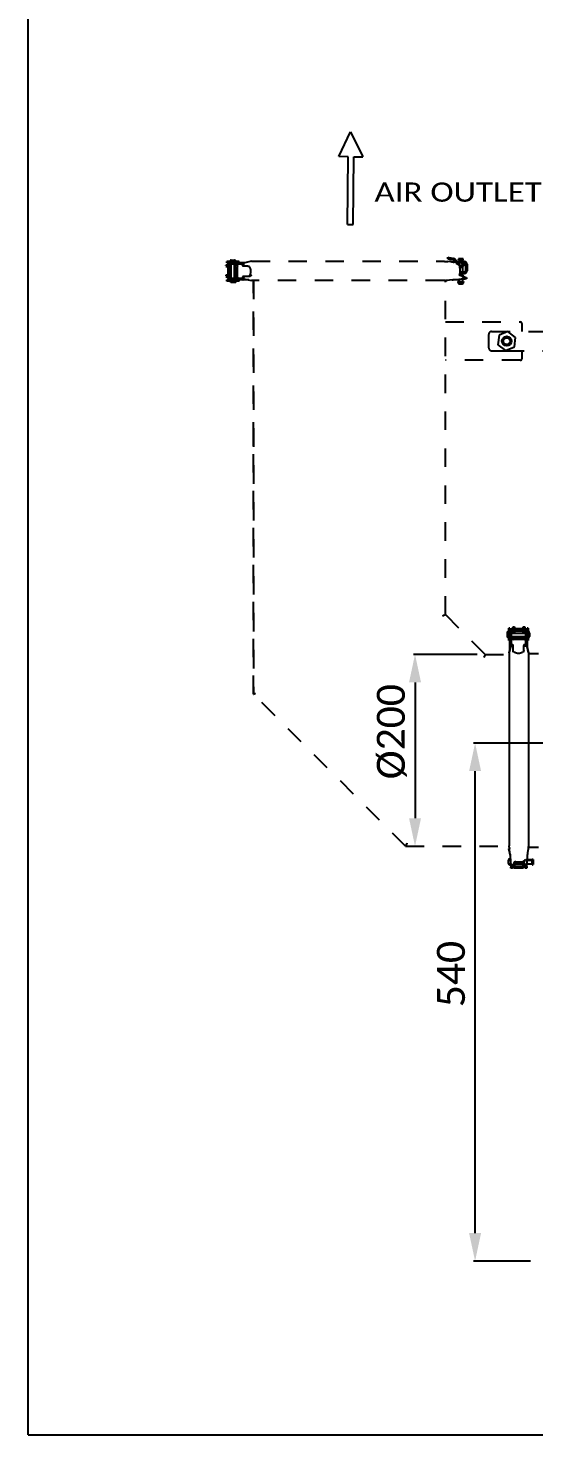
# Model space of a CAD drawing. Header units: millimetres. Extents: x 239 to 3500, y 0 to 2475.
# Drawn here: x 239 to 766, y 0 to 1467 of the extents above; entities that cross this region are included whole.
import ezdxf
from ezdxf.enums import TextEntityAlignment as Align

# ---------------------------------------------------------------- set-up
doc = ezdxf.new("R2010")
doc.units = ezdxf.units.MM
doc.header["$LTSCALE"] = 192.5
doc.header["$PDMODE"] = 3
doc.header["$PDSIZE"] = 8
doc.linetypes.add('DOT', pattern=[0.2, 0.1, -0.1])
doc.layers.get('0').update_dxf_attribs({"linetype": 'CONTINUOUS'})
doc.layers.get('Defpoints').update_dxf_attribs({"linetype": 'CONTINUOUS'})
doc.styles.get("Standard").update_dxf_attribs({"font": 'calibri.ttf'})
doc.dimstyles.new('DIMSTYLE_3', dxfattribs={"dimtxt": 29.166667, "dimasz": 29.166667, "dimexe": 1.5, "dimexo": 1, "dimgap": 0.875, "dimtad": 1, "dimdsep": 46, "dimtxsty": 'Standard', "dimblk": '_FILLED', "dimblk1": '_FILLED', "dimblk2": '_FILLED', "dimcen": 0.09, "dimazin": 2, "dimtp": 0.01, "dimtm": 0.01, "dimtfac": 1, "dimtofl": 0, "dimtmove": 0, "dimatfit": 3, "dimldrblk": '_FILLED', "dimfxl": 1, "dimtolj": 1, "dimarcsym": 0})

# ---------------------------------------------------------------- blocks, each defined once
blk = doc.blocks.new('_FILLED')
at = {"color": 0, "linetype": 'ByBlock'}
blk.add_solid([(0, 0), (-1, 0.214), (-1, -0.214)], dxfattribs=at)
blk = doc.blocks.new('*D16')
at = {"color": 0, "linetype": 'ByBlock', "lineweight": -2}
for p, q in [((706.8, 813.7), (640.6, 813.7)), ((642.1, 784.5), (642.1, 642.8)), ((633.3, 613.7), (643.6, 613.7))]:
    blk.add_line(p, q, dxfattribs=at)
at = {"layer": 'Defpoints', "color": 0}
for p in [(707.8, 813.7), (632.3, 613.7), (642.1, 613.7)]:
    blk.add_point(p, dxfattribs=at)
at = {"color": 0, "linetype": 'ByBlock', "lineweight": -2, "xscale": 29.1666666667, "yscale": 29.1666666667, "zscale": 29.1666666667}
for p, rotation in [((642.1, 813.7), 90), ((642.1, 613.7), 270)]:
    blk.add_blockref('_FILLED', p, dxfattribs=dict(at, rotation=rotation))
at = {"color": 0, "insert": (602.3, 733.1), "char_height": 29.17, "attachment_point": 2, "rotation": 90, "line_spacing_factor": 0.9}
blk.add_mtext('\\A1;%%c200', dxfattribs=at)
blk = doc.blocks.new('*D17')
at = {"color": 0, "linetype": 'ByBlock', "lineweight": -2}
for p, q in [((821.5, 721.2), (703.2, 721.2)), ((704.7, 210.3), (704.7, 692)), ((762.6, 181.2), (703.2, 181.2))]:
    blk.add_line(p, q, dxfattribs=at)
at = {"layer": 'Defpoints', "color": 0}
for p in [(704.7, 721.2), (822.5, 721.2), (763.6, 181.2)]:
    blk.add_point(p, dxfattribs=at)
at = {"color": 0, "linetype": 'ByBlock', "lineweight": -2, "xscale": 29.1666666667, "yscale": 29.1666666667, "zscale": 29.1666666667}
for p, rotation in [((704.7, 721.2), 90), ((704.7, 181.2), 270)]:
    blk.add_blockref('_FILLED', p, dxfattribs=dict(at, rotation=rotation))
at = {"color": 0, "insert": (664.9, 480.4), "char_height": 29.17, "attachment_point": 2, "rotation": 90, "line_spacing_factor": 0.9}
blk.add_mtext('\\A1;540', dxfattribs=at)
blk = doc.blocks.new('ARROW_4_BL1', base_point=(1081.8, 1393.5))
at = {"color": 7, "linetype": 'Continuous'}
for p, q in [((1079.7, 1441.8), (1078.8, 1371.1)), ((1085.5, 1441.7), (1079.7, 1441.8)), ((1085.5, 1441.7), (1084.7, 1371.1)), ((1078.8, 1371.1), (1069.3, 1371.2)), ((1082.4, 1345.2), (1069.3, 1371.2)), ((1094.3, 1370.9), (1082.4, 1345.2)), ((1084.7, 1371.1), (1094.3, 1370.9))]:
    blk.add_line(p, q, dxfattribs=at)

msp = doc.modelspace()

# ---------------------------------------------------------------- linework, layer by layer
at = {"linetype": 'Continuous'}
for p, q in [((238.857, 0), (238.857, 2475)), ((729.739, 1146.307), (728.496, 1136.385)), ((738.954, 1150.192), (729.739, 1146.307)), ((746.925, 1144.154), (738.954, 1150.192)), ((745.682, 1134.232), (746.925, 1144.154)), ((753.711, 1150.269), (753.711, 1158.269)), ((728.496, 1136.385), (736.468, 1130.347)), ((736.468, 1130.347), (745.682, 1134.232)), ((753.711, 1122.269), (753.711, 1130.269)), ((738.315, 832.416), (738.315, 837.316)), ((738.365, 837.366), (739.465, 837.366)), ((738.515, 831.678), (738.515, 836.578)), ((738.565, 836.628), (739.665, 836.628)), ((739.515, 837.316), (739.515, 836.628)), ((739.697, 836.616), (739.715, 836.616)), ((739.715, 828.128), (739.715, 840.866)), ((740.915, 840.866), (739.715, 840.866)), ((740.915, 818.342), (740.915, 840.866)), ((740.926, 823.391), (740.926, 838.798)), ((740.926, 838.798), (742.426, 838.798)), ((742.308, 840.033), (742.109, 840.032)), ((742.426, 838.798), (742.426, 824.588)), ((742.515, 835.878), (742.515, 838.781)), ((742.565, 838.831), (743.665, 838.831)), ((743.715, 838.781), (743.715, 835.878)), ((743.765, 838.081), (743.915, 838.081)), ((743.915, 835.878), (743.915, 842.087)), ((743.915, 842.087), (745.115, 842.087)), ((744.439, 842.087), (744.439, 842.331)), ((744.439, 842.331), (745.939, 842.331)), ((745.115, 842.087), (745.115, 835.878)), ((745.939, 842.331), (745.939, 835.878)), ((754.326, 840.201), (745.939, 840.201)), ((754.715, 838.723), (745.939, 838.723)), ((745.939, 838.081), (754.715, 838.081)), ((754.708, 840.173), (754.687, 840.175)), ((754.687, 840.175), (754.715, 840.172)), ((754.715, 835.878), (754.715, 842.087)), ((754.715, 842.087), (755.915, 842.087)), ((754.939, 842.087), (754.939, 842.331)), ((754.939, 842.331), (756.439, 842.331)), ((755.915, 842.087), (755.915, 835.878)), ((756.439, 842.331), (756.439, 835.878)), ((756.59, 840.053), (756.439, 840.058)), ((756.439, 838.081), (757.426, 838.081)), ((757.426, 824.588), (757.426, 838.798)), ((757.426, 838.798), (758.915, 838.798)), ((758.91, 838.943), (758.894, 839.054)), ((758.915, 834.041), (758.915, 840.866)), ((760.115, 840.866), (758.915, 840.866)), ((760.115, 840.866), (760.115, 828.128)), ((760.315, 837.616), (760.165, 837.616)), ((760.315, 831.428), (760.315, 836.828)), ((760.515, 836.878), (760.365, 836.878)), ((761.315, 836.616), (761.315, 836.478)), ((738.365, 832.366), (738.515, 832.366)), ((738.565, 831.628), (739.665, 831.628)), ((740.915, 828.128), (739.715, 828.128)), ((741.832, 822.51), (740.257, 815.353)), ((740.257, 815.161), (741.875, 822.501)), ((740.915, 835.878), (740.926, 835.878)), ((740.915, 832.378), (740.926, 832.378)), ((742.926, 823.842), (740.926, 823.842)), ((742.426, 822.489), (741.926, 822.489)), ((742.426, 835.878), (757.426, 835.878)), ((742.426, 832.378), (757.426, 832.378)), ((756.926, 829.128), (742.926, 829.128)), ((743.583, 830.167), (743.621, 830.169)), ((743.621, 830.169), (744.439, 830.169)), ((743.915, 830.196), (743.915, 832.378)), ((744.426, 816.01), (744.426, 823.105)), ((744.439, 829.596), (744.439, 832.378)), ((745.582, 830.267), (744.439, 830.267)), ((745.939, 832.378), (745.939, 831.771)), ((745.939, 831.771), (754.939, 831.771)), ((753.328, 830.388), (747.312, 830.388)), ((754.715, 831.771), (754.715, 832.378)), ((754.939, 831.771), (754.939, 832.378)), ((756.439, 830.267), (755.058, 830.267)), ((755.426, 816.01), (755.426, 823.105)), ((756.439, 832.378), (756.439, 829.393)), ((757.426, 830.138), (756.439, 830.138)), ((758.926, 823.842), (756.926, 823.842)), ((757.415, 830.14), (757.426, 830.14)), ((757.926, 822.489), (757.426, 822.489)), ((758.695, 822.815), (760.383, 815.161)), ((760.383, 815.353), (758.732, 822.858)), ((758.915, 823.261), (758.915, 822.025)), ((758.926, 834.041), (758.926, 823.391)), ((760.115, 828.128), (758.926, 828.128)), ((760.115, 835.878), (760.265, 835.878)), ((760.115, 832.378), (760.265, 832.378)), ((760.315, 832.116), (760.165, 832.116)), ((760.515, 831.378), (760.365, 831.378)), ((761.515, 835.878), (761.515, 832.378)), ((740.257, 815.353), (740.257, 614)), ((740.257, 815.353), (740.298, 815.345)), ((760.342, 815.345), (760.383, 815.353)), ((760.383, 815.353), (760.383, 613.994)), ((760.383, 814.665), (770.87, 814.665)), ((739.566, 611.174), (740.773, 605.314)), ((740.527, 611.174), (739.566, 611.174)), ((741.073, 605.761), (740.453, 611.914)), ((740.477, 611.649), (740.506, 611.383)), ((741.311, 602.933), (741.404, 601.554)), ((741.313, 603.91), (741.328, 603.693)), ((741.404, 601.554), (741.508, 600.019)), ((759.622, 606.15), (760.042, 610.003)), ((760.47, 612.665), (760.221, 612.416)), ((760.343, 613.377), (760.47, 613.502)), ((760.355, 613.502), (760.47, 613.502)), ((760.47, 612.665), (760.47, 613.502)), ((760.47, 612.665), (770.87, 612.665)), ((739.58, 595.532), (739.58, 598.978)), ((741.477, 600.478), (741.08, 600.478)), ((741.52, 599.832), (741.08, 599.832)), ((741.58, 594.032), (741.08, 594.032)), ((741.508, 600.019), (741.619, 598.348)), ((741.58, 598.934), (741.58, 594.032)), ((741.593, 598.732), (741.58, 598.732)), ((741.83, 595.132), (741.58, 595.132)), ((741.619, 598.348), (741.696, 597.174)), ((741.696, 597.174), (741.75, 596.355)), ((741.784, 595.834), (741.75, 596.355)), ((741.784, 595.834), (741.813, 595.374)), ((741.813, 595.374), (741.863, 594.499)), ((742.011, 590.777), (742.009, 590.779)), ((743.61, 590.777), (742.01, 590.777)), ((742.011, 590.777), (742.01, 590.777)), ((742.02, 591.039), (742.02, 591.985)), ((742.633, 593.028), (745.612, 596.559)), ((743.383, 592.959), (747.52, 597.47)), ((743.62, 591.94), (743.62, 591.039)), ((744.097, 593.079), (745.318, 595.069)), ((745.72, 593.656), (745.72, 595.507)), ((754.72, 595.132), (745.72, 595.132)), ((753.72, 592.656), (746.72, 592.656)), ((746.72, 591.056), (753.72, 591.056)), ((747.312, 597.47), (753.328, 597.47)), ((753.12, 597.47), (756.849, 592.959)), ((754.72, 595.534), (754.72, 593.656)), ((756.58, 592.944), (755.399, 594.669)), ((758.062, 593.099), (755.543, 596.699)), ((757.02, 591.029), (757.02, 591.98)), ((758.629, 590.767), (757.029, 590.767)), ((758.62, 591.966), (758.62, 591.029)), ((758.631, 590.769), (758.629, 590.767)), ((758.777, 594.499), (758.827, 595.374)), ((758.857, 595.854), (758.812, 595.162)), ((764.28, 595.132), (758.813, 595.132)), ((758.86, 595.907), (758.827, 595.374)), ((758.86, 595.907), (758.935, 597.037)), ((758.935, 597.037), (759.043, 598.68)), ((759.043, 598.68), (759.146, 600.214)), ((764.28, 598.732), (759.047, 598.732)), ((764.28, 599.378), (759.09, 599.378)), ((764.28, 594.432), (764.28, 600.078)), ((764.28, 600.078), (764.519, 600.078)), ((764.28, 599.432), (764.519, 599.432)), ((764.28, 594.432), (764.519, 594.432)), ((765.28, 599.726), (765.28, 594.783)), ((238.857, 0), (3500, 0))]:
    msp.add_line(p, q, dxfattribs=at)
at = {"linetype": 'DOT'}
for p, q in [((446.044, 1219.534), (444.833, 1219.533)), ((444.833, 1219.009), (444.833, 1219.533)), ((445.697, 1219.009), (444.942, 1219.009)), ((445.697, 1217.809), (444.942, 1217.809)), ((445.985, 1219.009), (445.697, 1219.009)), ((445.984, 1217.809), (445.697, 1217.809)), ((446.985, 1217.809), (445.984, 1217.809)), ((446.985, 1219.009), (445.985, 1219.009)), ((446.554, 1219.534), (446.044, 1219.534)), ((446.117, 1222.01), (446.117, 1223.21)), ((458.116, 1223.21), (446.117, 1223.21)), ((448.476, 1222.01), (446.117, 1222.01)), ((447.139, 1219.534), (446.554, 1219.534)), ((447.254, 1219.009), (446.985, 1219.009)), ((446.985, 1217.809), (448.333, 1217.809)), ((447.105, 1217.517), (447.105, 1209.034)), ((447.795, 1219.534), (447.139, 1219.534)), ((449.561, 1219.009), (447.254, 1219.009)), ((447.446, 1220.521), (447.446, 1222.01)), ((448.656, 1220.522), (447.446, 1220.521)), ((449.235, 1219.534), (447.795, 1219.534)), ((449.375, 1217.809), (448.333, 1217.809)), ((449.152, 1222.01), (448.476, 1222.01)), ((449.232, 1220.522), (448.656, 1220.522)), ((448.664, 1209.034), (448.664, 1217.809)), ((449.082, 1219.534), (449.082, 1220.521)), ((449.082, 1209.034), (449.082, 1217.809)), ((449.866, 1222.01), (449.152, 1222.01)), ((461.306, 1220.522), (449.232, 1220.522)), ((450.019, 1219.534), (449.235, 1219.534)), ((449.367, 1223.61), (449.367, 1223.46)), ((449.367, 1223.61), (454.737, 1223.61)), ((449.442, 1223.41), (449.367, 1223.46)), ((450.382, 1217.809), (449.375, 1217.809)), ((454.782, 1223.41), (449.442, 1223.41)), ((450.452, 1219.009), (449.561, 1219.009)), ((450.605, 1222.01), (449.866, 1222.01)), ((450.367, 1219.534), (450.019, 1219.534)), ((450.367, 1205.521), (450.367, 1220.521)), ((450.368, 1224.61), (453.784, 1224.61)), ((452.195, 1222.01), (450.605, 1222.01)), ((462.037, 1222.022), (452.195, 1222.022)), ((453.784, 1224.61), (453.865, 1224.61)), ((453.867, 1205.521), (453.867, 1220.521)), ((456.789, 1219.534), (453.867, 1219.534)), ((455.276, 1218.034), (453.867, 1218.034)), ((455.268, 1217.809), (453.981, 1217.809)), ((454.646, 1223.61), (454.439, 1223.61)), ((454.485, 1224.409), (454.463, 1224.409)), ((454.502, 1209.034), (454.502, 1217.809)), ((454.737, 1223.61), (454.646, 1223.61)), ((454.737, 1223.61), (454.832, 1223.61)), ((454.804, 1223.61), (454.737, 1223.61)), ((454.867, 1223.46), (454.782, 1223.41)), ((454.867, 1223.61), (454.804, 1223.61)), ((454.867, 1223.61), (454.867, 1223.46)), ((454.925, 1223.409), (455.502, 1223.409)), ((455.268, 1218.034), (455.268, 1209.034)), ((455.502, 1223.409), (455.502, 1223.259)), ((456.789, 1219.534), (456.789, 1218.144)), ((457.23, 1206.021), (457.23, 1220.021)), ((458.751, 1223.209), (458.155, 1223.21)), ((458.751, 1222.009), (458.751, 1223.209)), ((462.037, 1220.022), (462.037, 1222.022)), ((462.493, 1222.022), (462.037, 1222.022)), ((465.019, 1222.008), (462.611, 1222.008)), ((463.237, 1218.522), (462.723, 1218.522)), ((467.938, 1218.522), (463.237, 1218.522)), ((471.693, 1223.477), (463.274, 1221.624)), ((463.407, 1221.022), (463.407, 1220.522)), ((467.938, 1218.522), (469.506, 1218.522)), ((471.693, 1223.477), (672.26, 1223.478)), ((676.178, 1226.032), (676.178, 1227.666)), ((676.178, 1227.666), (678.533, 1227.181)), ((676.178, 1226.032), (676.883, 1225.887)), ((681.357, 1222.607), (676.405, 1223.137)), ((676.883, 1225.887), (679.076, 1225.436)), ((678.533, 1227.181), (679.336, 1227.016)), ((679.076, 1225.436), (681.716, 1224.892)), ((679.336, 1227.016), (682.038, 1226.459)), ((683.897, 1222.403), (682.617, 1222.5)), ((684.529, 1222.359), (686.272, 1222.242)), ((685.561, 1222.29), (685.561, 1223.638)), ((685.808, 1221.013), (685.76, 1221.019)), ((685.841, 1221.008), (685.808, 1221.013)), ((685.873, 1221.003), (685.841, 1221.008)), ((685.906, 1220.998), (685.873, 1221.003)), ((686.272, 1222.242), (687.143, 1222.184)), ((686.926, 1223.112), (688.561, 1223.112)), ((687.143, 1222.184), (688.882, 1222.069)), ((687.274, 1225.177), (687.274, 1225.416)), ((687.274, 1224.761), (687.274, 1225)), ((687.274, 1224.761), (692.274, 1224.761)), ((691.911, 1226.177), (687.626, 1226.177)), ((691.901, 1225.761), (687.626, 1225.761)), ((687.974, 1224.761), (687.974, 1223.112)), ((688.013, 1222.127), (689.75, 1222.012)), ((688.561, 1223.112), (693.696, 1223.112)), ((688.882, 1222.069), (690.353, 1221.973)), ((693.54, 1219.944), (688.886, 1216.215)), ((689.688, 1218.639), (693.418, 1221.172)), ((691.232, 1221.918), (690.353, 1221.973)), ((690.989, 1221.931), (690.617, 1221.955)), ((690.617, 1221.955), (691.022, 1221.929)), ((691.212, 1221.917), (690.989, 1221.931)), ((691.022, 1221.929), (691.431, 1221.902)), ((691.923, 1225.761), (691.143, 1225.761)), ((693.576, 1219.688), (691.2, 1218.106)), ((691.402, 1221.904), (691.212, 1221.917)), ((691.923, 1226.177), (691.24, 1226.177)), ((691.829, 1221.877), (691.402, 1221.904)), ((691.431, 1221.902), (691.829, 1221.877)), ((691.574, 1224.761), (691.574, 1223.112)), ((691.574, 1218.355), (691.574, 1212.512)), ((692.112, 1221.859), (691.829, 1221.877)), ((691.829, 1221.877), (692.238, 1221.851)), ((692.285, 1221.848), (692.112, 1221.859)), ((692.238, 1221.851), (692.69, 1221.823)), ((692.256, 1225.177), (692.274, 1225.177)), ((692.274, 1225.177), (692.274, 1225.416)), ((692.274, 1224.761), (692.274, 1225)), ((692.414, 1221.84), (692.285, 1221.848)), ((692.719, 1221.821), (692.414, 1221.84)), ((692.69, 1221.823), (693.121, 1221.796)), ((693.105, 1221.797), (692.719, 1221.821)), ((693.333, 1221.783), (693.105, 1221.797)), ((693.54, 1219.944), (693.54, 1220.099)), ((694.583, 1221.715), (694.452, 1221.716)), ((694.556, 1220.913), (694.561, 1221.065)), ((694.56, 1221.014), (694.567, 1221.245)), ((694.561, 1221.065), (694.571, 1221.357)), ((694.567, 1221.245), (694.578, 1221.557)), ((694.696, 1220.115), (694.567, 1220.115)), ((694.571, 1221.357), (694.583, 1221.715)), ((694.578, 1221.557), (694.583, 1221.715)), ((694.583, 1221.715), (694.696, 1221.715)), ((694.696, 1220.512), (694.696, 1213.512)), ((696.296, 1220.512), (696.296, 1213.512)), ((446.044, 1209.034), (444.833, 1209.033)), ((444.833, 1209.033), (444.833, 1208.209)), ((445.697, 1208.209), (444.942, 1208.209)), ((445.697, 1207.009), (444.942, 1207.009)), ((445.985, 1208.209), (445.697, 1208.209)), ((445.984, 1207.009), (445.697, 1207.009)), ((446.985, 1207.009), (445.984, 1207.009)), ((446.985, 1208.209), (445.985, 1208.209)), ((447.139, 1209.034), (446.044, 1209.034)), ((446.117, 1202.81), (446.117, 1204.01)), ((446.877, 1204.01), (446.117, 1204.01)), ((446.878, 1202.81), (446.117, 1202.81)), ((448.394, 1204.01), (446.877, 1204.01)), ((458.116, 1202.81), (446.878, 1202.81)), ((447.254, 1208.209), (446.985, 1208.209)), ((446.985, 1207.009), (448.259, 1207.009)), ((447.795, 1209.034), (447.139, 1209.034)), ((449.561, 1208.209), (447.254, 1208.209)), ((447.282, 1206.599), (447.294, 1206.356)), ((447.312, 1205.837), (447.318, 1205.565)), ((448.656, 1205.522), (447.446, 1205.521)), ((447.446, 1204.021), (447.446, 1205.521)), ((449.235, 1209.034), (447.795, 1209.034)), ((449.237, 1207.009), (448.259, 1207.009)), ((448.402, 1206.809), (448.332, 1206.759)), ((448.332, 1205.659), (448.332, 1206.759)), ((449.047, 1204.01), (448.394, 1204.01)), ((448.591, 1206.809), (448.402, 1206.809)), ((449.051, 1206.809), (448.591, 1206.809)), ((449.232, 1205.522), (448.656, 1205.522)), ((449.741, 1204.01), (449.047, 1204.01)), ((449.543, 1206.809), (449.051, 1206.809)), ((461.306, 1205.522), (449.232, 1205.522)), ((450.367, 1209.034), (449.235, 1209.034)), ((450.186, 1207.009), (449.237, 1207.009)), ((449.865, 1206.809), (449.543, 1206.809)), ((450.452, 1208.209), (449.561, 1208.209)), ((449.617, 1201.66), (449.617, 1202.76)), ((451.258, 1204.01), (449.741, 1204.01)), ((450.199, 1206.809), (449.865, 1206.809)), ((462.037, 1204.022), (450.117, 1204.022)), ((452.039, 1204.01), (451.258, 1204.01)), ((452.82, 1204.01), (452.039, 1204.01)), ((455.268, 1209.034), (453.867, 1209.034)), ((456.789, 1207.534), (453.867, 1207.534)), ((456.063, 1207.009), (453.867, 1207.009)), ((455.252, 1202.559), (454.548, 1202.609)), ((454.617, 1201.66), (454.617, 1202.76)), ((457.027, 1207.009), (456.063, 1207.009)), ((456.446, 1210.406), (456.446, 1216.423)), ((456.789, 1208.685), (456.789, 1207.534)), ((458.751, 1202.809), (458.116, 1202.81)), ((458.751, 1202.809), (458.751, 1204.009)), ((462.037, 1204.022), (462.037, 1205.522)), ((462.493, 1204.022), (462.037, 1204.022)), ((468.713, 1204.008), (462.491, 1204.008)), ((463.237, 1207.522), (462.723, 1207.522)), ((467.938, 1207.522), (463.237, 1207.522)), ((463.334, 1205.192), (471.693, 1203.352)), ((463.407, 1205.522), (463.407, 1205.022)), ((469.506, 1207.522), (467.938, 1207.522)), ((672.255, 1203.353), (471.693, 1203.352)), ((473.715, 1203.352), (473.711, 772.269)), ((473.715, 1036.407), (473.715, 1203.352)), ((673.711, 855.112), (673.78, 1203.494)), ((674.282, 1203.542), (674.448, 1203.548)), ((681.398, 1204.234), (674.448, 1203.548)), ((674.731, 1203.574), (675.007, 1203.603)), ((682.225, 1204.316), (682.019, 1204.302)), ((682.693, 1204.342), (683.428, 1204.396)), ((682.862, 1204.348), (683.378, 1204.387)), ((683.996, 1204.435), (684.88, 1204.495)), ((687.974, 1204.701), (687.974, 1202.061)), ((688.886, 1216.423), (688.886, 1210.407)), ((688.886, 1212.512), (693.696, 1212.512)), ((693.696, 1210.912), (688.886, 1210.912)), ((688.886, 1210.615), (693.54, 1206.478)), ((688.918, 1209.339), (688.952, 1208.654)), ((688.952, 1208.654), (688.963, 1208.416)), ((689.828, 1208.707), (693.469, 1205.728)), ((690.169, 1204.845), (690.366, 1204.858)), ((690.355, 1204.857), (690.169, 1204.845)), ((690.355, 1204.857), (691.224, 1204.911)), ((690.355, 1204.857), (690.617, 1204.874)), ((690.618, 1204.874), (690.355, 1204.857)), ((690.366, 1204.858), (690.617, 1204.874)), ((691.074, 1204.904), (690.618, 1204.874)), ((691.55, 1204.935), (691.074, 1204.904)), ((691.224, 1204.911), (692.398, 1204.973)), ((691.439, 1204.928), (691.623, 1204.939)), ((692.023, 1204.965), (691.55, 1204.935)), ((691.574, 1210.912), (691.574, 1208.29)), ((692.556, 1207.82), (691.574, 1208.474)), ((691.574, 1204.857), (691.574, 1202.061)), ((691.623, 1204.939), (691.807, 1204.951)), ((691.954, 1208.155), (691.718, 1208.344)), ((691.751, 1208.185), (693.421, 1207.192)), ((693.421, 1207.192), (691.758, 1208.187)), ((691.807, 1204.951), (692.023, 1204.965)), ((692.484, 1204.994), (692.023, 1204.965)), ((692.398, 1204.973), (693.573, 1205.025)), ((693.071, 1205.03), (692.484, 1204.994)), ((693.54, 1206.323), (693.54, 1206.478)), ((694.18, 1205.096), (694.487, 1205.115)), ((695.59, 1205.115), (694.486, 1205.115)), ((694.611, 1206.715), (695.59, 1206.715)), ((695.902, 1206.704), (695.902, 1205.104)), ((449.686, 1201.61), (449.617, 1201.66)), ((454.451, 1201.61), (449.686, 1201.61)), ((450.335, 1201.409), (450.252, 1201.459)), ((450.722, 1201.409), (450.335, 1201.409)), ((451.244, 1201.409), (450.722, 1201.409)), ((451.556, 1201.409), (451.244, 1201.409)), ((451.882, 1201.409), (451.556, 1201.409)), ((452.222, 1201.409), (451.882, 1201.409)), ((452.584, 1201.409), (452.222, 1201.409)), ((452.961, 1201.409), (452.584, 1201.409)), ((453.323, 1201.409), (452.961, 1201.409)), ((453.67, 1201.409), (453.323, 1201.409)), ((454.002, 1201.409), (453.67, 1201.409)), ((454.798, 1201.409), (454.002, 1201.409)), ((454.535, 1201.61), (454.451, 1201.61)), ((454.617, 1201.66), (454.535, 1201.61)), ((455.252, 1201.459), (454.798, 1201.409)), ((455.252, 1201.459), (455.252, 1202.559)), ((686.874, 1202.477), (686.874, 1201.561)), ((686.874, 1202.477), (687.865, 1202.477)), ((686.874, 1202.061), (692.674, 1202.061)), ((688.374, 1200.061), (691.174, 1200.061)), ((691.574, 1202.477), (692.674, 1202.477)), ((692.674, 1202.477), (692.674, 1201.561)), ((673.711, 1160.269), (751.711, 1160.269)), ((718.851, 1147.269), (718.851, 1133.269)), ((721.851, 1150.269), (786.887, 1150.269)), ((721.851, 1130.269), (736.57, 1130.269)), ((736.513, 1130.307), (786.887, 1130.269)), ((751.711, 1120.269), (673.711, 1120.269)), ((473.715, 772.27), (473.715, 1030.871)), ((670.582, 853.816), (673.711, 855.112)), ((673.711, 855.112), (715.158, 813.665)), ((715.158, 813.665), (713.862, 810.537)), ((715.158, 813.665), (740.257, 813.665)), ((473.715, 772.27), (473.711, 772.269)), ((632.315, 613.665), (473.711, 772.269)), ((473.715, 772.27), (475.697, 773.092)), ((474.591, 772.633), (475.711, 773.098)), ((633.629, 616.839), (632.315, 613.665)), ((632.315, 613.665), (632.315, 613.665)), ((632.315, 613.665), (632.315, 613.665)), ((632.315, 613.665), (740.257, 613.665))]:
    msp.add_line(p, q, dxfattribs=at)
for points in [[(447.105, 1217.517), (447.104, 1217.539), (447.104, 1217.561), (447.104, 1217.584), (447.105, 1217.606), (447.107, 1217.629), (447.11, 1217.651), (447.113, 1217.672), (447.116, 1217.692), (447.121, 1217.712)], [(447.312, 1220.173), (447.301, 1219.841), (447.288, 1219.534)], [(447.322, 1220.816), (447.319, 1220.521), (447.312, 1220.173)], [(682.617, 1222.5), (681.363, 1222.612), (680.285, 1222.722)], [(685.382, 1220.839), (685.376, 1220.839), (685.37, 1220.838), (685.364, 1220.838), (685.356, 1220.838), (685.348, 1220.839), (685.347, 1220.837), (685.354, 1220.833), (685.368, 1220.827), (685.388, 1220.819)], [(691.718, 1218.485), (691.627, 1218.413), (691.475, 1218.298), (691.316, 1218.185), (691.2, 1218.106)], [(693.418, 1221.172), (693.44, 1221.187), (693.462, 1221.203), (693.483, 1221.218), (693.505, 1221.234), (693.526, 1221.25), (693.548, 1221.266), (693.569, 1221.282), (693.59, 1221.298)], [(693.711, 1220.021), (693.682, 1220.018), (693.656, 1220.013), (693.632, 1220.005), (693.61, 1219.995), (693.59, 1219.982), (693.576, 1219.972), (693.569, 1219.966), (693.568, 1219.963), (693.573, 1219.963)], [(693.576, 1219.688), (693.595, 1219.701), (693.614, 1219.714), (693.632, 1219.727), (693.651, 1219.74), (693.669, 1219.753), (693.687, 1219.766), (693.705, 1219.779), (693.723, 1219.792)], [(693.858, 1220.072), (693.797, 1220.055), (693.766, 1220.046), (693.743, 1220.037), (693.725, 1220.029), (693.711, 1220.021)], [(693.881, 1220.079), (693.881, 1220.079), (693.873, 1220.077), (693.858, 1220.072)], [(447.255, 1207.05), (447.269, 1206.831), (447.282, 1206.599)], [(447.294, 1206.356), (447.304, 1206.101), (447.312, 1205.837)], [(680.815, 1204.177), (681.601, 1204.251), (682.693, 1204.342)], [(690.97, 1208.65), (691.223, 1208.478), (691.491, 1208.278), (691.742, 1208.074), (691.856, 1207.975)], [(693.421, 1207.192), (693.447, 1207.176), (693.474, 1207.159), (693.5, 1207.143), (693.527, 1207.126), (693.553, 1207.109), (693.579, 1207.092), (693.605, 1207.075), (693.63, 1207.057), (693.656, 1207.039)], [(693.469, 1205.727), (693.483, 1205.715), (693.497, 1205.704), (693.512, 1205.692), (693.526, 1205.68), (693.54, 1205.668), (693.555, 1205.655), (693.569, 1205.642), (693.584, 1205.629), (693.599, 1205.616)], [(693.576, 1206.455), (693.576, 1206.451), (693.58, 1206.445), (693.588, 1206.438), (693.6, 1206.428), (693.616, 1206.416), (693.636, 1206.406), (693.657, 1206.4), (693.681, 1206.396), (693.708, 1206.394)], [(693.708, 1206.394), (693.723, 1206.384), (693.741, 1206.374), (693.762, 1206.366), (693.788, 1206.358), (693.837, 1206.344)], [(693.837, 1206.344), (693.849, 1206.341), (693.856, 1206.339), (693.856, 1206.339)], [(670.582, 853.816), (671.946, 854.381), (672.922, 854.786), (673.51, 855.029), (673.711, 855.112)], [(715.158, 813.665), (715.074, 813.465), (714.83, 812.877), (714.426, 811.9)], [(473.715, 772.27), (473.961, 772.372), (474.591, 772.633)], [(633.629, 616.839), (633.061, 615.466), (632.653, 614.478), (632.404, 613.878), (632.315, 613.665)]]:
    msp.add_lwpolyline(points, dxfattribs=at)
at = {"linetype": 'Continuous'}
for points in [[(742.109, 840.032), (742.021, 840.028), (741.91, 840.014), (741.8, 839.99), (741.694, 839.956), (741.591, 839.912), (741.493, 839.858), (741.4, 839.796), (741.313, 839.725), (741.234, 839.647), (741.162, 839.561), (741.098, 839.469), (741.043, 839.372), (740.997, 839.27), (740.962, 839.164), (740.935, 839.054), (740.92, 838.943), (740.915, 838.832)], [(743.915, 840.08), (743.706, 840.07), (743.581, 840.065), (743.452, 840.06), (743.32, 840.055), (743.184, 840.051), (743.045, 840.047), (742.903, 840.043), (742.758, 840.04), (742.611, 840.037), (742.46, 840.035), (742.308, 840.033)], [(757.72, 840.032), (757.548, 840.033), (757.404, 840.035), (757.262, 840.037), (757.123, 840.039), (756.986, 840.042), (756.851, 840.045), (756.719, 840.049), (756.59, 840.053)], [(758.894, 839.054), (758.868, 839.164), (758.832, 839.27), (758.787, 839.372), (758.732, 839.469), (758.668, 839.561), (758.596, 839.647), (758.516, 839.725), (758.429, 839.796), (758.337, 839.858), (758.238, 839.912), (758.136, 839.956), (758.03, 839.99), (757.92, 840.014), (757.808, 840.028), (757.72, 840.032)], [(741.073, 605.761), (741.122, 605.256), (741.17, 604.729), (741.215, 604.214), (741.255, 603.709), (741.291, 603.217), (741.304, 603.035)], [(759.146, 600.214), (759.24, 601.615), (759.269, 602.038), (759.295, 602.429), (759.298, 602.469)], [(759.305, 602.569), (759.332, 602.954), (759.378, 603.56), (759.43, 604.183), (759.488, 604.822), (759.552, 605.478), (759.622, 606.15)], [(741.863, 594.499), (741.906, 593.623), (741.942, 592.748), (741.972, 591.872), (741.991, 591.135)], [(758.648, 591.121), (758.668, 591.872), (758.697, 592.748), (758.733, 593.623), (758.777, 594.499)]]:
    msp.add_lwpolyline(points, dxfattribs=at)
for radius in [5, 3.5]:
    msp.add_circle((737.711, 1140.269), radius, dxfattribs=at)
at = {"linetype": 'DOT'}
for centre, radius, start, end in [((435.481, 1221.288), 12.1, 351.864461, 352.879907), ((445.793, 1220), 1.708, 348.028761, 352.871667), ((450.367, 1223.61), 1, 89.976648, 180), ((453.867, 1223.61), 1, 0, 90.023349), ((454.502, 1223.409), 1, 0, 89.978025), ((461.061, 1216.419), 4.615, 167.102284, 179.947492), ((461.081, 1216.409), 4.637, 147.80299, 167.039492), ((467.687, 1220.516), 5.65, 179.939212, 186.966048), ((469.073, 1220.516), 5.667, 179.939264, 186.943928), ((681.11, 1221.954), 3, 28.762496, 78.36097), ((681.11, 1221.954), 4.6, 28.762685, 77.187627), ((686.926, 1225.146), 3.634, 208.762836, 228.91165), ((686.926, 1225.146), 2.034, 208.762923, 270), ((684.094, 1216.777), 4.243, 68.041403, 74.151176), ((685.345, 1221.207), 0.37, 267.559655, 274.072709), ((685.34, 1221.266), 0.429, 275.546162, 280.726938), ((684.069, 1216.737), 4.29, 67.930218, 71.270736), ((684.072, 1216.744), 4.282, 65.469451, 67.929559), ((684.111, 1216.823), 4.194, 65.50873, 68.023868), ((684.936, 1222.058), 1.326, 305.598528, 308.43482), ((684.83, 1214.065), 7.016, 77.461006, 82.378411), ((684.041, 1216.676), 4.357, 63.142798, 65.468471), ((684.086, 1216.768), 4.255, 63.123067, 65.508332), ((684.022, 1216.638), 4.4, 61.479407, 63.144922), ((684.057, 1216.71), 4.32, 61.42993, 63.124416), ((684.019, 1216.632), 4.406, 59.735376, 61.480069), ((684.02, 1216.643), 4.396, 59.228435, 61.428091), ((684.025, 1216.643), 4.393, 57.593381, 59.735355), ((683.975, 1216.566), 4.485, 57.578951, 59.229908), ((684.954, 1214.626), 6.442, 72.294343, 77.462689), ((677.163, 1202.236), 20.326, 61.075137, 63.034992), ((683.914, 1215.507), 5.436, 58.782359, 63.03402), ((684.056, 1215.741), 5.163, 54.391086, 58.780774), ((685.118, 1215.137), 5.905, 66.826216, 72.292603), ((677.873, 1203.519), 18.86, 58.778118, 61.079291), ((684.184, 1215.92), 4.943, 49.881373, 54.388471), ((685.162, 1215.255), 5.78, 66.822008, 69.108741), ((688.274, 1225.416), 1, 130.423461, 180), ((688.274, 1225), 1, 130.423461, 180), ((684.346, 1216.112), 4.692, 45.194219, 49.893376), ((685.269, 1215.498), 5.513, 61.124548, 66.84661), ((685.281, 1215.521), 5.488, 61.113891, 66.814448), ((675.421, 1199.524), 23.547, 56.830534, 58.713995), ((685.423, 1215.78), 5.192, 56.358431, 61.112369), ((685.452, 1215.831), 5.134, 55.193112, 61.113347), ((685.706, 1216.202), 4.685, 48.953836, 56.379737), ((685.638, 1216.101), 4.806, 49.137607, 55.187064), ((684.37, 1216.419), 4.517, 12.943553, 19.406559), ((684.378, 1216.422), 4.509, 0.015919, 12.932532), ((685.662, 1216.152), 4.751, 42.516308, 48.943716), ((685.838, 1216.331), 4.501, 43.339454, 49.137623), ((686.108, 1216.585), 4.13, 36.947085, 43.351087), ((686.318, 1216.875), 3.786, 33.900654, 35.356006), ((691.274, 1225.416), 1, 0, 49.576539), ((691.274, 1225), 1, 0, 49.576539), ((696.091, 1218.057), 4.094, 125.610754, 127.654413), ((693.696, 1220.512), 2.6, 0, 90), ((695.033, 1219.302), 1.134, 131.920423, 136.916338), ((694.99, 1219.349), 1.071, 123.675716, 131.886637), ((694.576, 1231.912), 11.797, 269.15736, 269.956524), ((721.724, 1220.012), 27.183, 178.099235, 179.336154), ((729.223, 1219.852), 34.683, 178.336078, 179.215598), ((741.85, 1219.455), 47.316, 178.112048, 178.300296), ((693.696, 1220.512), 1, 0, 20.289727), ((465.439, 1205.73), 3.414, 170.42043, 175.22972), ((671.227, 1220.804), 17.494, 275.895781, 276.5487), ((670.471, 1227.292), 24.026, 276.574016, 277.625479), ((669.455, 1234.992), 31.793, 277.598941, 278.035808), ((674.053, 1209.45), 5.915, 273.832252, 276.588129), ((671.628, 1247.817), 44.383, 275.512983, 275.842473), ((670.497, 1258.876), 55.499, 275.842058, 276.111317), ((679.053, 1206.941), 10.018, 18.252965, 20.239994), ((705.287, 1210.429), 16.401, 180.076253, 181.907846), ((688.069, 1229.016), 24.207, 275.009922, 275.405379), ((688.49, 1224.582), 19.753, 275.400907, 276.041647), ((689.688, 1215.086), 10.18, 279.521384, 281.515963), ((689.655, 1215.411), 10.506, 279.405929, 281.339073), ((689.454, 1216.255), 11.372, 281.49507, 282.183569), ((689.855, 1214.4), 9.475, 281.354317, 282.619688), ((689.145, 1217.667), 12.818, 282.200595, 283.602858), ((688.909, 1218.575), 13.757, 282.667964, 283.508592), ((723.082, 711.96), 493.982, 93.48309, 93.60482), ((688.804, 1219.008), 14.203, 283.508477, 284.311971), ((688.386, 1220.794), 16.035, 283.61268, 284.957143), ((688.687, 1219.47), 14.679, 284.312292, 285.156246), ((687.167, 1225.372), 20.773, 284.946036, 286.021303), ((688.285, 1220.948), 16.21, 285.16107, 285.784626), ((686.945, 1225.65), 21.1, 285.812846, 286.855739), ((685.633, 1230.718), 26.334, 286.018739, 286.823916), ((665.981, 1294.772), 93.331, 286.868492, 286.984409), ((700.123, 1182.986), 23.553, 106.528866, 106.982891), ((683.778, 1236.875), 32.765, 286.812023, 287.171849), ((696.437, 1195.405), 10.599, 105.535642, 106.526878), ((682.077, 1242.385), 38.532, 287.169543, 287.398115), ((696.084, 1208.372), 3.711, 227.949072, 230.443045), ((695.936, 1210.277), 3.96, 234.865452, 236.55779), ((693.696, 1213.512), 2.6, 270, 0), ((693.696, 1213.512), 1, 270, 0), ((695.814, 1208.045), 3.287, 230.437384, 233.052301), ((695.532, 1207.669), 2.817, 233.045024, 235.857645), ((694.624, 1194.01), 12.705, 90.05782, 91.052089), ((695.591, 1194.958), 11.756, 89.692977, 90.001968), ((688.374, 1201.561), 1.5, 180, 269.997076), ((691.174, 1201.561), 1.5, 270.002924, 0), ((721.851, 1147.269), 3, 90, 180), ((721.851, 1133.269), 3, 180, 270)]:
    msp.add_arc(centre, radius, start, end, dxfattribs=at)
at = {"linetype": 'Continuous'}
for centre, radius, start, end in [((751.711, 1158.269), 2, 0, 90), ((751.711, 1122.269), 2, 270, 360), ((738.365, 837.316), 0.05, 90, 180), ((738.565, 836.578), 0.05, 90, 180), ((739.465, 837.316), 0.05, 0, 90), ((739.565, 836.666), 0.05, 180, 225), ((739.665, 836.578), 0.05, 0, 90), ((742.565, 838.781), 0.05, 90, 180), ((743.665, 838.781), 0.05, 0, 90), ((743.765, 838.131), 0.05, 180, 270), ((760.165, 837.566), 0.05, 90, 180), ((760.315, 836.616), 1, 0, 90), ((760.365, 836.828), 0.05, 90, 180), ((760.515, 835.878), 1, 0, 90), ((738.365, 832.416), 0.05, 180, 270), ((738.565, 831.678), 0.05, 180, 270), ((739.665, 831.678), 0.05, 270, 360), ((743.141, 840.167), 10.009, 272.748914, 273.095592), ((747.333, 825.981), 4.635, 117.660001, 137.207182), ((757.293, 855.068), 24.923, 268.033745, 268.197479), ((753.345, 826.024), 4.578, 42.72398, 43.473962), ((760.165, 832.166), 0.05, 187.5, 270), ((760.265, 835.928), 0.05, 270, 360), ((760.265, 832.328), 0.05, 0, 90), ((760.365, 831.428), 0.05, 180, 270), ((760.515, 832.378), 1, 270, 360), ((745.278, 606.242), 4.6, 191.639005, 208.264124), ((739.981, 604.337), 1.236, 7.321643, 7.707257), ((741.08, 598.978), 1.5, 90, 180), ((741.08, 598.332), 1.5, 90, 180), ((741.08, 595.532), 1.5, 180, 270), ((735.204, 591.033), 6.816, 358.745563, 0.053933), ((736.733, 594.617), 6.801, 342.754684, 344.669168), ((732.602, 591.928), 11.018, 0.065595, 1.133837), ((741.035, 594.954), 3.591, 324.097279, 328.508944), ((746.72, 593.656), 2.6, 190.394378, 270), ((746.72, 593.656), 1, 180, 270), ((744.165, 607.431), 10.083, 286.287609, 288.185203), ((747.381, 577.401), 20.069, 90.196974, 90.795653), ((753.339, 601.688), 4.219, 269.853298, 272.15735), ((753.322, 602.001), 4.531, 272.22452, 289.372504), ((753.72, 593.656), 1, 270, 360), ((753.72, 593.656), 2.6, 270, 353.261152), ((763.318, 594.602), 6.634, 195.465198, 197.876949), ((762.829, 594.452), 6.123, 197.942167, 198.71471), ((767.198, 591.973), 10.178, 179.097155, 179.957791), ((761.924, 594.143), 5.166, 198.687213, 200.400838), ((760.671, 593.675), 3.828, 200.373809, 202.457473), ((767.569, 591.96), 8.949, 179.184223, 179.965017), ((764.519, 599.078), 1, 40.42346, 90), ((764.519, 598.432), 1, 40.42346, 90), ((764.519, 595.432), 1, 270, 319.57654)]:
    msp.add_arc(centre, radius, start, end, dxfattribs=at)
at = {"linetype": 'DOT'}
for points, knots in [([(461.306, 1220.522), (461.533, 1220.522), (461.89, 1220.42), (462.037, 1220.11), (462.037, 1220.022)], [0, 0, 0, 0, 0.72193219, 1, 1, 1, 1]), ([(462.193, 1219.242), (462.222, 1219.138), (462.311, 1218.867), (462.525, 1218.522), (462.723, 1218.522)], [0, 0, 0, 0, 0.35158893, 1, 1, 1, 1]), ([(463.448, 1219.831), (463.467, 1219.677), (463.549, 1219.238), (463.693, 1218.701), (463.965, 1218.556)], [0, 0, 0, 0, 0.33474877, 1, 1, 1, 1]), ([(467.938, 1218.522), (468.146, 1218.522), (469.229, 1218.218), (469.823, 1217.108), (470.136, 1216.292)], [0, 0, 0, 0, 0.19226023, 1, 1, 1, 1]), ([(672.261, 1223.478), (672.359, 1223.478), (672.899, 1223.455), (673.435, 1223.385), (673.872, 1223.324)], [0, 0, 0, 0, 0.18137923, 1, 1, 1, 1]), ([(673.872, 1223.324), (673.94, 1223.314), (674.078, 1223.3), (674.218, 1223.294), (674.289, 1223.293)], [0, 0, 0, 0, 0.48862149, 1, 1, 1, 1]), ([(685.76, 1221.019), (685.705, 1220.975), (685.598, 1220.903), (685.477, 1220.855), (685.42, 1220.844)], [0, 0, 0, 0, 0.54926246, 1, 1, 1, 1]), ([(689.406, 1219.066), (689.369, 1219.118), (689.291, 1219.219), (689.207, 1219.316), (689.164, 1219.363)], [0, 0, 0, 0, 0.499937, 1, 1, 1, 1]), ([(689.688, 1218.638), (689.649, 1218.696), (689.574, 1218.812), (689.499, 1218.929), (689.461, 1218.986)], [0, 0, 0, 0, 0.4992902, 1, 1, 1, 1]), ([(693.87, 1221.495), (693.843, 1221.478), (693.788, 1221.442), (693.734, 1221.405), (693.707, 1221.385)], [0, 0, 0, 0, 0.49044195, 1, 1, 1, 1]), ([(693.723, 1219.792), (693.764, 1219.824), (693.846, 1219.882), (693.93, 1219.937), (693.972, 1219.962)], [0, 0, 0, 0, 0.51890972, 1, 1, 1, 1]), ([(694.204, 1220.077), (694.175, 1220.108), (694.079, 1220.143), (693.992, 1220.113), (693.947, 1220.099)], [0, 0, 0, 0, 0.478048, 1, 1, 1, 1]), ([(693.972, 1219.962), (693.998, 1219.978), (694.049, 1220.007), (694.102, 1220.033), (694.128, 1220.045)], [0, 0, 0, 0, 0.51786766, 1, 1, 1, 1]), ([(694.128, 1220.045), (694.141, 1220.051), (694.166, 1220.062), (694.191, 1220.072), (694.204, 1220.077)], [0, 0, 0, 0, 0.51114454, 1, 1, 1, 1]), ([(694.204, 1220.077), (694.238, 1220.089), (694.303, 1220.109), (694.371, 1220.117), (694.403, 1220.116)], [0, 0, 0, 0, 0.53080726, 1, 1, 1, 1]), ([(694.543, 1220.327), (694.52, 1220.314), (694.47, 1220.287), (694.421, 1220.257), (694.396, 1220.24)], [0, 0, 0, 0, 0.46654773, 1, 1, 1, 1]), ([(457.057, 1207.009), (457.076, 1207.009), (457.103, 1206.842), (457.104, 1206.754), (457.108, 1206.65)], [0, 0, 0, 0, 0.15196385, 1, 1, 1, 1]), ([(462.063, 1206.011), (462.063, 1205.924), (461.891, 1205.618), (461.538, 1205.522), (461.306, 1205.522)], [0, 0, 0, 0, 0.2721909, 1, 1, 1, 1]), ([(462.723, 1207.522), (462.649, 1207.522), (462.195, 1207.264), (462.14, 1206.7), (462.073, 1206.298)], [0, 0, 0, 0, 0.15308279, 1, 1, 1, 1]), ([(464.091, 1207.522), (464.027, 1207.522), (463.636, 1207.325), (463.56, 1206.851), (463.495, 1206.515)], [0, 0, 0, 0, 0.15815466, 1, 1, 1, 1]), ([(469.314, 1208.297), (469.213, 1208.177), (468.846, 1207.793), (468.316, 1207.522), (467.938, 1207.522)], [0, 0, 0, 0, 0.29326988, 1, 1, 1, 1]), ([(470.882, 1208.28), (470.78, 1208.163), (470.411, 1207.785), (469.882, 1207.522), (469.506, 1207.522)], [0, 0, 0, 0, 0.29196745, 1, 1, 1, 1]), ([(470.136, 1216.292), (470.326, 1215.796), (470.883, 1213.659), (470.735, 1211.314), (470.135, 1209.751)], [0, 0, 0, 0, 0.24087174, 1, 1, 1, 1]), ([(674.282, 1203.542), (674.217, 1203.54), (674.089, 1203.534), (673.962, 1203.52), (673.9, 1203.511)], [0, 0, 0, 0, 0.51032408, 1, 1, 1, 1]), ([(674.731, 1203.574), (674.789, 1203.58), (674.905, 1203.595), (675.021, 1203.612), (675.08, 1203.622)], [0, 0, 0, 0, 0.494211, 1, 1, 1, 1]), ([(688.963, 1208.416), (688.934, 1208.572), (688.838, 1209.134), (688.695, 1209.688), (688.566, 1210.079)], [0, 0, 0, 0, 0.27844265, 1, 1, 1, 1]), ([(689.828, 1208.708), (689.775, 1208.751), (689.636, 1208.807), (689.493, 1208.78), (689.428, 1208.753)], [0, 0, 0, 0, 0.49645861, 1, 1, 1, 1]), ([(693.935, 1206.862), (693.905, 1206.879), (693.844, 1206.914), (693.784, 1206.953), (693.754, 1206.973)], [0, 0, 0, 0, 0.48665637, 1, 1, 1, 1]), ([(693.951, 1205.337), (693.986, 1205.314), (694.053, 1205.271), (694.124, 1205.231), (694.158, 1205.214)], [0, 0, 0, 0, 0.51954752, 1, 1, 1, 1]), ([(694.158, 1205.214), (694.188, 1205.198), (694.247, 1205.17), (694.308, 1205.148), (694.337, 1205.139)], [0, 0, 0, 0, 0.5240505, 1, 1, 1, 1]), ([(694.337, 1205.139), (694.363, 1205.131), (694.412, 1205.119), (694.463, 1205.114), (694.486, 1205.115)], [0, 0, 0, 0, 0.52676046, 1, 1, 1, 1]), ([(694.372, 1206.165), (694.393, 1206.157), (694.433, 1206.141), (694.472, 1206.124), (694.491, 1206.115)], [0, 0, 0, 0, 0.5163325, 1, 1, 1, 1]), ([(694.491, 1206.115), (694.5, 1206.111), (694.518, 1206.103), (694.535, 1206.094), (694.543, 1206.089)], [0, 0, 0, 0, 0.50755241, 1, 1, 1, 1]), ([(695.902, 1205.104), (695.902, 1205.13), (695.734, 1205.084), (695.668, 1205.115), (695.59, 1205.115)], [0, 0, 0, 0, 0.25254768, 1, 1, 1, 1]), ([(695.654, 1206.715), (695.71, 1206.714), (695.791, 1206.711), (695.874, 1206.712), (695.898, 1206.706)], [0, 0, 0, 0, 0.69209004, 1, 1, 1, 1]), ([(695.898, 1206.706), (695.899, 1206.706), (695.9, 1206.705), (695.902, 1206.704), (695.902, 1206.704)], [0, 0, 0, 0, 0.68863558, 1, 1, 1, 1]), ([(473.715, 1030.873), (473.724, 1031.224), (473.765, 1033.067), (473.756, 1034.912), (473.715, 1036.404)], [0, 0, 0, 0, 0.19014428, 1, 1, 1, 1])]:
    msp.add_open_spline(points, degree=3, knots=knots, dxfattribs=at)
for points in [[(462.079, 1219.831), (462.103, 1219.632), (462.139, 1219.434), (462.193, 1219.242)], [(463.08, 1221.789), (462.925, 1221.931), (462.704, 1222.022), (462.493, 1222.022)], [(463.407, 1221.022), (463.407, 1221.3), (463.285, 1221.601), (463.08, 1221.789)], [(674.289, 1223.293), (674.505, 1223.289), (674.721, 1223.279), (674.937, 1223.266)], [(674.937, 1223.266), (675.427, 1223.236), (675.917, 1223.189), (676.405, 1223.137)], [(682.002, 1222.529), (681.783, 1222.561), (681.563, 1222.586), (681.342, 1222.606)], [(682.014, 1222.528), (682.27, 1222.512), (682.526, 1222.494), (682.782, 1222.477)], [(685.371, 1220.838), (685.388, 1220.839), (685.404, 1220.841), (685.42, 1220.845)], [(687.223, 1220.654), (686.799, 1220.816), (686.354, 1220.929), (685.906, 1220.998)], [(687.653, 1219.44), (687.915, 1219.179), (688.148, 1218.882), (688.333, 1218.561)], [(688.304, 1219.234), (688.725, 1218.96), (689.272, 1218.356), (689.688, 1218.638)], [(688.333, 1218.561), (688.451, 1218.358), (688.552, 1218.142), (688.63, 1217.92)], [(689.409, 1219.068), (689.511, 1218.931), (689.605, 1218.788), (689.688, 1218.639)], [(693.121, 1221.796), (693.414, 1221.778), (693.708, 1221.76), (694.002, 1221.743)], [(694.452, 1221.716), (694.079, 1221.738), (693.706, 1221.76), (693.334, 1221.783)], [(694.452, 1221.716), (694.244, 1221.718), (694.046, 1221.605), (693.87, 1221.495)], [(456.446, 1210.406), (456.446, 1209.724), (456.606, 1209.026), (456.902, 1208.411)], [(462.063, 1206.011), (462.028, 1205.851), (462.037, 1205.685), (462.037, 1205.522)], [(462.493, 1204.022), (462.807, 1204.022), (463.142, 1204.248), (463.286, 1204.525)], [(463.286, 1204.525), (463.365, 1204.677), (463.407, 1204.852), (463.407, 1205.022)], [(463.495, 1206.515), (463.433, 1206.188), (463.407, 1205.854), (463.407, 1205.522)], [(470.135, 1209.751), (469.936, 1209.231), (469.673, 1208.722), (469.314, 1208.297)], [(471.487, 1209.209), (471.322, 1208.879), (471.124, 1208.56), (470.882, 1208.28)], [(673.024, 1203.402), (672.769, 1203.376), (672.512, 1203.353), (672.256, 1203.353)], [(681.398, 1204.234), (681.586, 1204.253), (681.778, 1204.256), (681.961, 1204.302)], [(684.88, 1204.495), (686.643, 1204.613), (688.406, 1204.73), (690.169, 1204.845)], [(688.895, 1209.883), (688.901, 1209.701), (688.909, 1209.52), (688.918, 1209.339)], [(689.428, 1208.753), (689.251, 1208.68), (689.113, 1208.534), (688.963, 1208.416)], [(690.183, 1204.901), (690.58, 1204.939), (690.978, 1204.98), (691.372, 1205.046)], [(691.372, 1205.046), (691.106, 1205.002), (690.838, 1204.967), (690.569, 1204.939)], [(690.617, 1204.874), (690.891, 1204.892), (691.165, 1204.91), (691.439, 1204.928)], [(693.071, 1205.03), (693.44, 1205.052), (693.81, 1205.074), (694.18, 1205.096)], [(693.972, 1205.084), (693.671, 1205.066), (693.371, 1205.048), (693.071, 1205.03)], [(693.91, 1206.323), (694.066, 1206.276), (694.22, 1206.224), (694.372, 1206.165)], [(694.39, 1206.713), (694.23, 1206.71), (694.074, 1206.785), (693.935, 1206.862)]]:
    msp.add_open_spline(points, degree=3, dxfattribs=at)
at = {"linetype": 'Continuous'}
for points in [[(754.326, 840.201), (754.446, 840.201), (754.567, 840.19), (754.687, 840.175)], [(756.694, 839.836), (756.608, 839.846), (756.523, 839.862), (756.439, 839.885)], [(746.89, 830.59), (746.299, 830.535), (745.708, 830.361), (745.181, 830.086)], [(756.667, 829.174), (756.152, 829.717), (755.481, 830.143), (754.77, 830.377)], [(740.416, 612.444), (740.434, 612.322), (740.443, 612.198), (740.447, 612.074)], [(740.453, 611.914), (740.451, 611.967), (740.448, 612.02), (740.448, 612.073)], [(740.478, 611.649), (740.468, 611.737), (740.459, 611.826), (740.453, 611.914)], [(760.197, 612.068), (760.2, 612.203), (760.209, 612.338), (760.228, 612.471)], [(741.845, 594.901), (741.825, 595.212), (741.805, 595.523), (741.784, 595.834)], [(742.633, 593.028), (742.597, 592.985), (742.561, 592.942), (742.52, 592.904)], [(743.292, 592.819), (743.307, 592.873), (743.346, 592.923), (743.393, 592.954)], [(745.321, 597.402), (745.914, 597.427), (746.508, 597.46), (747.102, 597.468)], [(756.58, 592.944), (756.617, 592.889), (756.654, 592.835), (756.699, 592.786)], [(756.849, 592.959), (756.878, 592.924), (756.922, 592.879), (756.906, 592.837)], [(757.021, 592.133), (757.022, 592.171), (757.016, 592.209), (757.007, 592.245)], [(757.232, 592.002), (757.195, 592.07), (757.162, 592.141), (757.133, 592.212)], [(758.203, 592.911), (758.154, 592.972), (758.107, 593.035), (758.062, 593.099)]]:
    msp.add_open_spline(points, degree=3, dxfattribs=at)
for points, knots in [([(756.439, 839.455), (756.462, 839.49), (756.546, 839.617), (756.631, 839.744), (756.694, 839.836)], [0, 0, 0, 0, 0.27041414, 1, 1, 1, 1]), ([(741.926, 822.489), (741.796, 822.489), (741.538, 822.535), (741.206, 822.732), (740.98, 823.032), (740.926, 823.274), (740.926, 823.391)], [0, 0, 0, 0, 0.26229694, 0.51750479, 0.76246412, 1, 1, 1, 1]), ([(742.426, 830.14), (742.54, 830.142), (742.926, 830.147), (743.312, 830.155), (743.583, 830.168)], [0, 0, 0, 0, 0.29537514, 1, 1, 1, 1]), ([(742.926, 829.128), (742.796, 829.128), (742.527, 829.247), (742.426, 829.518), (742.426, 829.648)], [0, 0, 0, 0, 0.49953411, 1, 1, 1, 1]), ([(742.426, 824.588), (742.426, 824.512), (742.442, 824.356), (742.519, 824.13), (742.664, 823.921), (742.836, 823.842), (742.926, 823.842)], [0, 0, 0, 0, 0.23509517, 0.47426723, 0.7248828, 1, 1, 1, 1]), ([(744.426, 823.105), (744.426, 823.156), (744.394, 823.266), (744.269, 823.407), (744.079, 823.532), (743.722, 823.686), (743.161, 823.81), (742.682, 823.842), (742.426, 823.842)], [0, 0, 0, 0, 0.06665349, 0.14605503, 0.24513766, 0.36539096, 0.66048595, 1, 1, 1, 1]), ([(742.426, 822.489), (742.682, 822.489), (743.161, 822.458), (743.721, 822.334), (744.079, 822.18), (744.269, 822.056), (744.394, 821.916), (744.426, 821.805), (744.426, 821.755)], [0, 0, 0, 0, 0.33967194, 0.63485427, 0.75510527, 0.85414638, 0.9334617, 1, 1, 1, 1]), ([(743.681, 830.172), (743.715, 830.174), (743.771, 830.178), (743.85, 830.182), (743.884, 830.191), (743.915, 830.191), (743.915, 830.196)], [0, 0, 0, 0, 0.43013548, 0.74233461, 0.93248086, 1, 1, 1, 1]), ([(744.15, 829.131), (744.569, 829.528), (745.569, 830.167), (746.734, 830.388), (747.312, 830.388)], [0, 0, 0, 0, 0.49983172, 1, 1, 1, 1]), ([(753.328, 830.388), (753.906, 830.388), (755.071, 830.167), (756.07, 829.528), (756.49, 829.131)], [0, 0, 0, 0, 0.50016839, 1, 1, 1, 1]), ([(757.426, 823.842), (757.17, 823.842), (756.691, 823.81), (756.131, 823.686), (755.773, 823.532), (755.584, 823.407), (755.459, 823.266), (755.426, 823.156), (755.426, 823.105)], [0, 0, 0, 0, 0.33951852, 0.6346166, 0.75487017, 0.85395133, 0.93334823, 1, 1, 1, 1]), ([(755.426, 821.755), (755.426, 821.805), (755.459, 821.916), (755.584, 822.056), (755.773, 822.18), (756.131, 822.334), (756.691, 822.458), (757.17, 822.489), (757.426, 822.489)], [0, 0, 0, 0, 0.06654002, 0.14586002, 0.2449026, 0.3651533, 0.66033253, 1, 1, 1, 1]), ([(757.428, 829.832), (757.367, 829.85), (757.043, 829.93), (756.71, 829.971), (756.441, 829.999)], [0, 0, 0, 0, 0.18981258, 1, 1, 1, 1]), ([(756.509, 830.158), (756.575, 830.156), (756.877, 830.147), (757.179, 830.142), (757.415, 830.14)], [0, 0, 0, 0, 0.21954023, 1, 1, 1, 1]), ([(757.426, 829.648), (757.426, 829.518), (757.326, 829.247), (757.056, 829.128), (756.926, 829.128)], [0, 0, 0, 0, 0.50045544, 1, 1, 1, 1]), ([(756.926, 823.842), (757.016, 823.842), (757.188, 823.921), (757.333, 824.13), (757.41, 824.356), (757.426, 824.512), (757.426, 824.588)], [0, 0, 0, 0, 0.27511231, 0.52573303, 0.76490506, 1, 1, 1, 1]), ([(758.926, 823.391), (758.926, 823.274), (758.872, 823.032), (758.646, 822.732), (758.315, 822.535), (758.056, 822.489), (757.926, 822.489)], [0, 0, 0, 0, 0.23754118, 0.48250324, 0.73770883, 1, 1, 1, 1]), ([(755.426, 817.572), (755.426, 817.392), (755.348, 817.009), (755.028, 816.478), (754.524, 815.985), (753.57, 815.363), (752.014, 814.817), (749.926, 814.591), (747.839, 814.817), (746.282, 815.362), (745.328, 815.985), (744.824, 816.478), (744.504, 817.009), (744.426, 817.392), (744.426, 817.572)], [0, 0, 0, 0, 0.04018844, 0.08493828, 0.13667135, 0.19638586, 0.33816306, 0.5000093, 0.6618558, 0.80362971, 0.86335614, 0.91509745, 0.9598332, 1, 1, 1, 1]), ([(740.416, 612.444), (740.392, 612.61), (740.322, 613.127), (740.257, 613.646), (740.257, 614)], [0, 0, 0, 0, 0.32238409, 1, 1, 1, 1]), ([(760.197, 612.068), (760.195, 611.913), (760.168, 611.222), (760.099, 610.535), (760.042, 610.003)], [0, 0, 0, 0, 0.22571627, 1, 1, 1, 1]), ([(760.383, 613.994), (760.383, 613.904), (760.359, 613.394), (760.289, 612.887), (760.228, 612.471)], [0, 0, 0, 0, 0.17650419, 1, 1, 1, 1]), ([(742.018, 590.884), (742.018, 590.869), (742.013, 590.835), (742.026, 590.792), (742.011, 590.777)], [0, 0, 0, 0, 0.41858897, 1, 1, 1, 1]), ([(742.02, 592.055), (742.018, 592.189), (742.181, 592.503), (742.385, 592.758), (742.521, 592.902)], [0, 0, 0, 0, 0.40318882, 1, 1, 1, 1]), ([(742.02, 592.055), (742.02, 592.043), (742.02, 592.02), (742.02, 591.998), (742.02, 591.988)], [0, 0, 0, 0, 0.53901322, 1, 1, 1, 1]), ([(743.228, 592.601), (743.209, 592.54), (743.142, 592.336), (743.065, 592.135), (742.994, 592.002)], [0, 0, 0, 0, 0.2997258, 1, 1, 1, 1]), ([(743.61, 590.777), (743.616, 590.777), (743.612, 590.812), (743.626, 590.88), (743.62, 590.974), (743.62, 591.039)], [0, 0, 0, 0, 0.06449595, 0.25285287, 1, 1, 1, 1]), ([(743.943, 592.849), (743.896, 592.783), (743.753, 592.571), (743.614, 592.324), (743.618, 592.146)], [0, 0, 0, 0, 0.31156173, 1, 1, 1, 1]), ([(745.321, 597.402), (745.476, 597.427), (746.038, 597.517), (746.597, 597.637), (746.993, 597.753)], [0, 0, 0, 0, 0.27576817, 1, 1, 1, 1]), ([(745.612, 596.559), (745.659, 596.615), (745.721, 596.771), (745.585, 597.08), (745.428, 597.269), (745.321, 597.402)], [0, 0, 0, 0, 0.22758669, 0.46811649, 1, 1, 1, 1]), ([(757.257, 599.946), (757.01, 599.469), (756.347, 598.545), (755.372, 597.919), (754.825, 597.726)], [0, 0, 0, 0, 0.48072678, 1, 1, 1, 1]), ([(757.257, 599.946), (757.111, 599.663), (756.808, 599.107), (756.289, 598.27), (755.824, 597.592), (755.387, 596.925), (755.543, 596.699)], [0, 0, 0, 0, 0.2587557, 0.51825563, 0.77694261, 1, 1, 1, 1]), ([(757.007, 592.245), (756.996, 592.286), (756.923, 592.481), (756.799, 592.652), (756.697, 592.783)], [0, 0, 0, 0, 0.20234118, 1, 1, 1, 1]), ([(757.02, 591.029), (757.02, 590.964), (757.014, 590.87), (757.028, 590.801), (757.024, 590.767), (757.029, 590.767)], [0, 0, 0, 0, 0.74716623, 0.93552441, 1, 1, 1, 1]), ([(758.203, 592.912), (758.318, 592.771), (758.495, 592.518), (758.623, 592.217), (758.621, 592.088)], [0, 0, 0, 0, 0.58463562, 1, 1, 1, 1]), ([(758.629, 590.767), (758.624, 590.767), (758.628, 590.801), (758.614, 590.87), (758.62, 590.964), (758.62, 591.029)], [0, 0, 0, 0, 0.0644757, 0.25283379, 1, 1, 1, 1])]:
    msp.add_open_spline(points, degree=3, knots=knots, dxfattribs=at)

# ---------------------------------------------------------------- block references
at = {"linetype": 'Continuous', "rotation": 180}
msp.add_blockref('ARROW_4_BL1', (575.355, 1310.141), dxfattribs=at)

# ---------------------------------------------------------------- texts
at = {"linetype": 'Continuous', "width": 1.156876}
msp.add_text('AIR OUTLET', height=20, dxfattribs=at).set_placement((599.806, 1285.648), (774.281, 1285.648), align=Align.FIT)

# ---------------------------------------------------------------- dimensions: what is measured, and where the dimension line sits
at = {"linetype": 'ByBlock'}
dim = msp.add_linear_dim(base=(642.069, 613.665), p1=(707.824, 813.665), p2=(632.315, 613.665), angle=270, text='%%c<>', dimstyle='DIMSTYLE_3', dxfattribs=at)
dim.commit()
dim.dimension.update_dxf_attribs({"geometry": '*D16', "text_midpoint": (642.069, 733.109), "dimtype": 160})
dim = msp.add_linear_dim(base=(704.672, 721.165), p1=(763.55, 181.165), p2=(822.476, 721.165), angle=90, dimstyle='DIMSTYLE_3', dxfattribs=at)
dim.commit()
dim.dimension.update_dxf_attribs({"geometry": '*D17', "text_midpoint": (704.672, 480.37), "dimtype": 160})

doc.saveas('drawing.dxf')
